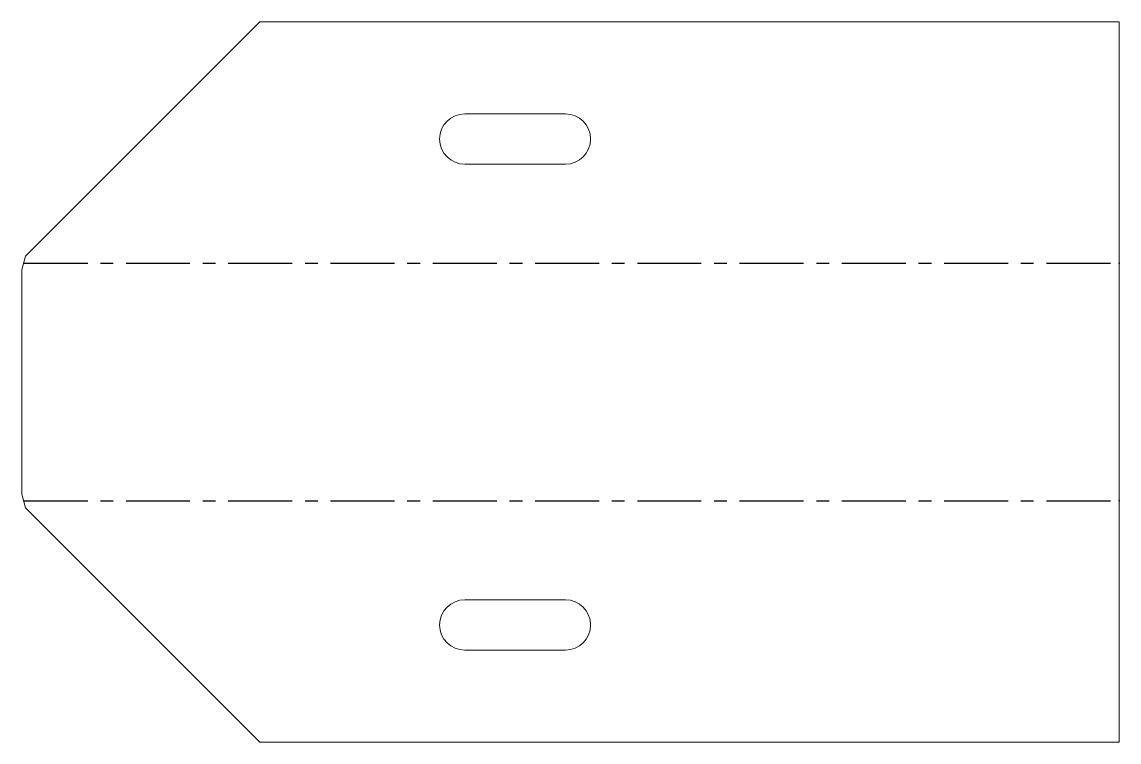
# Model space of a CAD drawing. Header units: millimetres. Extents: x -108 to 110, y -49 to 94.
import ezdxf

# ---------------------------------------------------------------- set-up
doc = ezdxf.new("R2010")
doc.units = ezdxf.units.MM
doc.header["$PDSIZE"] = -1
doc.linetypes.add('CENTERX2', pattern=[20.32, 12.7, -2.54, 2.54, -2.54])

msp = doc.modelspace()

# ---------------------------------------------------------------- linework, layer by layer
at = {"color": 7, "linetype": 'Continuous', "lineweight": 15}
for p, q in [((-60.74, 93.77), (-107.26, 47.25)), ((-60.74, 93.77), (110, 93.77)), ((110, 93.77), (110, -49.26)), ((0, 75.51), (-20, 75.51)), ((-20, 65.51), (0, 65.51)), ((-107.26, 47.25), (-108, 44.52)), ((-108, 44.52), (-108, -0.01)), ((-108, -0.01), (-107.26, -2.74)), ((-60.74, -49.26), (-107.26, -2.74)), ((0, -21), (-20, -21)), ((-20, -31), (0, -31)), ((110, -49.26), (-60.74, -49.26))]:
    msp.add_line(p, q, dxfattribs=at)
at = {"color": 7, "linetype": 'CENTERX2'}
for p, q in [((-107.63, 45.88), (110, 45.88)), ((-107.63, -1.37), (110, -1.37))]:
    msp.add_line(p, q, dxfattribs=at)
at = {"color": 7, "linetype": 'Continuous', "lineweight": 15}
for centre, start, end in [((-20, 70.51), 90, 270), ((0, 70.51), 270, 90), ((-20, -26), 90, 270), ((0, -26), 270, 90)]:
    msp.add_arc(centre, 5, start, end, dxfattribs=at)
at = {"color": 7, "linetype": 'Continuous'}
for p in [(-107.63, 45.88), (110, 45.88), (-107.63, -1.37), (110, -1.37)]:
    msp.add_point(p, dxfattribs=at)

doc.saveas('drawing.dxf')
